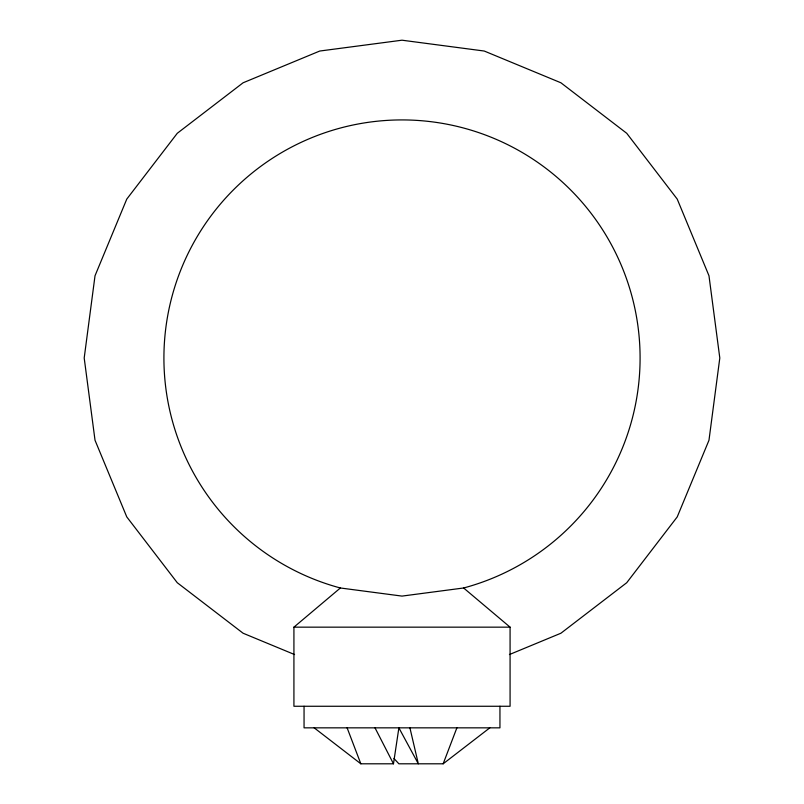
<?xml version="1.0" encoding="UTF-8"?>
<svg xmlns="http://www.w3.org/2000/svg" width="804" height="804" viewBox="0 0 804 804"><rect width="100%" height="100%" fill="white"/><g stroke="black" fill="none" stroke-linecap="round" stroke-linejoin="round"><path stroke-width="1.21" d="M314.183 727.841L360.835 763.8L393.478 763.8L398.884 727.841L418.321 763.8L409.919 727.841M393.94 758.463L398.884 763.8L443.165 763.8L456.883 727.841M293.922 627.16L340.373 587.985L402 596.096L463.627 587.985L510.078 627.16L510.078 706.264L293.922 706.264L293.922 627.16L510.078 627.16M443.165 763.8L489.817 727.841M509.424 654.556L560.901 633.23L626.718 582.729L677.229 516.902L708.977 440.26L719.801 358.001L708.977 275.752L677.229 199.101L626.718 133.283L560.901 82.782L484.249 51.034L402 40.2L319.751 51.034L243.099 82.782L177.282 133.283L126.771 199.101L95.023 275.752L84.199 358.001L95.023 440.26L126.771 516.902L177.282 582.729L243.099 633.23L294.576 654.556M375.016 727.841L393.478 763.8M347.117 727.841L360.835 763.8M499.947 706.264L499.947 727.841L304.053 727.841L304.053 706.264M340.373 587.985A238.095 238.095 0 0 1 206.97 221.442A238.095 238.095 0 0 1 597.03 221.442A238.095 238.095 0 0 1 463.627 587.985"/></g></svg>
